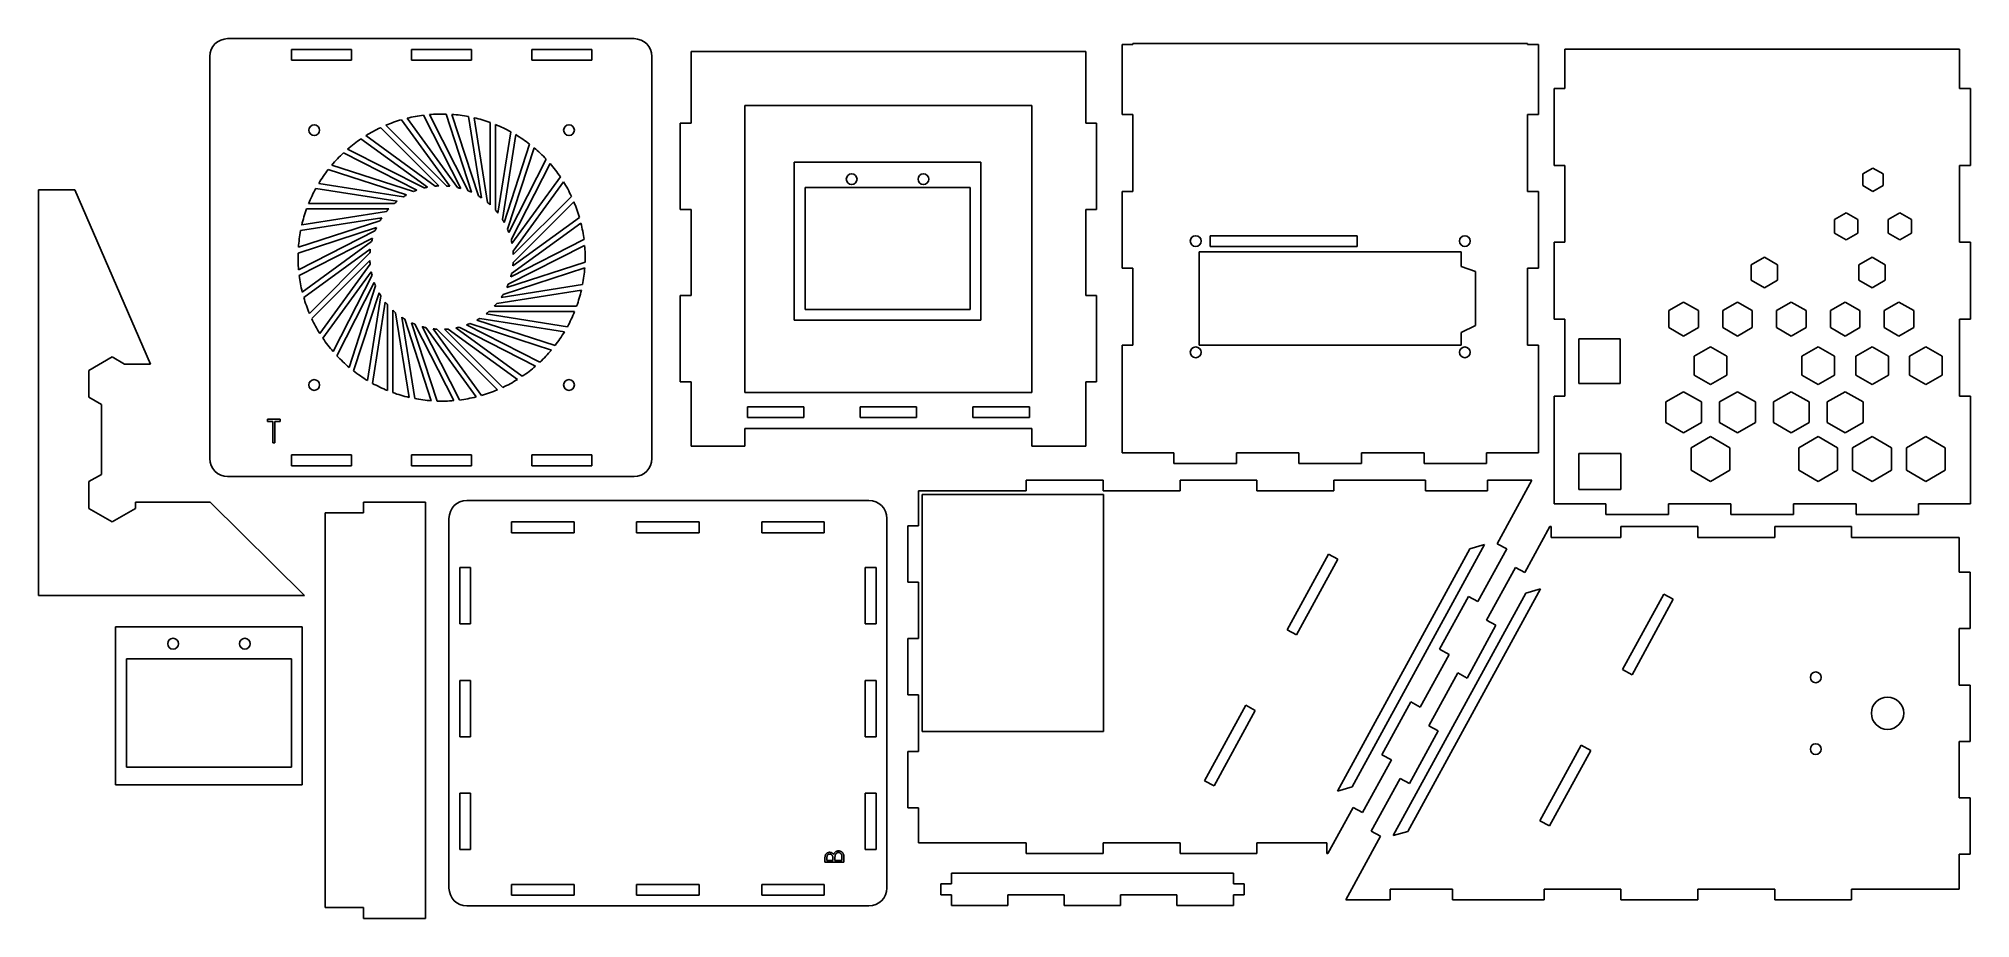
# Model space of a CAD drawing. Header units: millimetres. Extents: x 643 to 1181, y 589 to 834.
import ezdxf

# ---------------------------------------------------------------- set-up
doc = ezdxf.new("R2010")
doc.units = ezdxf.units.MM

msp = doc.modelspace()

# ---------------------------------------------------------------- linework, layer by layer
at = {"color": 7, "linetype": 'Continuous', "lineweight": 25}
for p, q in [((695.73, 833.83), (808.97, 833.83)), ((713.48, 830.83), (730.23, 830.83)), ((713.48, 830.83), (713.48, 827.83)), ((730.23, 830.83), (730.23, 827.83)), ((746.98, 830.83), (763.72, 830.83)), ((746.98, 830.83), (746.98, 827.83)), ((763.72, 830.83), (763.72, 827.83)), ((780.47, 830.83), (797.22, 830.83)), ((780.47, 830.83), (780.47, 827.83)), ((797.22, 830.83), (797.22, 827.83)), ((824.85, 830.24), (824.85, 810.24)), ((934.85, 830.24), (824.85, 830.24)), ((934.85, 810.24), (934.85, 830.24)), ((944.99, 812.7), (944.99, 832.2)), ((947.99, 832.2), (944.99, 832.2)), ((947.99, 832.2), (947.99, 832.49)), ((947.99, 832.49), (1057.99, 832.49)), ((1057.99, 832.2), (1057.99, 832.49)), ((1060.99, 832.2), (1057.99, 832.2)), ((1060.99, 812.7), (1060.99, 832.2)), ((1068.38, 830.9), (1178.38, 830.9)), ((1068.38, 830.9), (1068.38, 819.93)), ((1178.38, 830.9), (1178.38, 819.93)), ((690.73, 716.83), (690.73, 828.83)), ((713.48, 827.83), (730.23, 827.83)), ((746.98, 827.83), (763.72, 827.83)), ((780.47, 827.83), (797.22, 827.83)), ((813.97, 716.83), (813.97, 828.83)), ((1065.38, 798.51), (1065.38, 819.93)), ((1065.38, 819.93), (1068.38, 819.93)), ((1181.38, 819.93), (1178.38, 819.93)), ((1181.38, 798.51), (1181.38, 819.93)), ((919.85, 815.24), (839.85, 815.24)), ((839.85, 815.24), (839.85, 735.24)), ((919.85, 735.24), (919.85, 815.24)), ((738.32, 809.03), (754.54, 792.82)), ((739.79, 809.68), (756.69, 792.79)), ((744.2, 811.25), (757.67, 792.7)), ((745.75, 811.66), (759.79, 792.33)), ((750.34, 812.52), (760.75, 792.09)), ((751.94, 812.69), (762.79, 791.4)), ((756.61, 812.81), (763.7, 791.01)), ((758.22, 812.73), (765.6, 790.01)), ((762.85, 812.12), (766.44, 789.48)), ((764.42, 811.79), (768.16, 788.19)), ((768.9, 810.47), (768.9, 787.54)), ((770.4, 809.89), (770.4, 786)), ((774.62, 807.88), (771.04, 785.24)), ((821.85, 786.24), (821.85, 810.24)), ((824.85, 810.24), (821.85, 810.24)), ((934.85, 810.24), (937.85, 810.24)), ((937.85, 786.24), (937.85, 810.24)), ((944.99, 812.7), (947.99, 812.7)), ((947.99, 812.7), (947.99, 791.27)), ((1060.99, 812.7), (1057.99, 812.7)), ((1057.99, 812.7), (1057.99, 791.27)), ((729.16, 803.07), (750.45, 792.22)), ((732.87, 805.92), (751.42, 792.44)), ((734.22, 806.8), (753.55, 792.75)), ((776.02, 807.08), (772.28, 783.48)), ((779.87, 804.43), (772.79, 782.63)), ((781.12, 803.43), (773.74, 780.7)), ((723.75, 797.35), (745.55, 790.27)), ((724.76, 798.6), (747.48, 791.22)), ((727.97, 802), (748.4, 791.59)), ((784.51, 800.21), (774.1, 779.78)), ((785.59, 799.02), (774.74, 777.73)), ((905.62, 799.37), (853.62, 799.37)), ((853.62, 799.37), (853.62, 755.37)), ((905.62, 755.37), (905.62, 799.37)), ((1065.38, 798.51), (1068.38, 798.51)), ((1068.38, 798.51), (1068.38, 777.08)), ((1154.23, 797.76), (1151.41, 796.14)), ((1157.04, 796.14), (1154.23, 797.76)), ((1178.38, 798.51), (1178.38, 777.08)), ((1181.38, 798.51), (1178.38, 798.51)), ((653.18, 791.73), (643.05, 791.73)), ((643.05, 678.66), (643.05, 791.73)), ((674.2, 743.16), (653.18, 791.73)), ((720.3, 792.11), (742.95, 788.52)), ((721.1, 793.5), (744.7, 789.76)), ((788.44, 795.31), (774.96, 776.76)), ((789.31, 793.96), (775.27, 774.63)), ((902.62, 792.37), (856.62, 792.37)), ((856.62, 792.37), (856.62, 758.37)), ((902.62, 758.37), (902.62, 792.37)), ((1151.41, 796.14), (1151.41, 792.89)), ((1151.41, 792.89), (1154.23, 791.26)), ((1154.23, 791.26), (1157.04, 792.89)), ((1157.04, 792.89), (1157.04, 796.14)), ((717.72, 786.39), (740.64, 786.39)), ((718.29, 787.89), (742.18, 787.89)), ((792.2, 788.39), (775.3, 771.5)), ((791.55, 789.86), (775.33, 773.65)), ((824.85, 786.24), (821.85, 786.24)), ((824.85, 786.24), (824.85, 762.24)), ((934.85, 786.24), (937.85, 786.24)), ((934.85, 762.24), (934.85, 786.24)), ((944.99, 769.85), (944.99, 791.27)), ((944.99, 791.27), (947.99, 791.27)), ((1060.99, 791.27), (1057.99, 791.27)), ((1060.99, 769.85), (1060.99, 791.27)), ((715.37, 774.1), (737.17, 781.18)), ((715.45, 775.7), (738.18, 783.08)), ((716.06, 780.33), (738.7, 783.92)), ((716.39, 781.91), (739.99, 785.64)), ((794.18, 782.44), (774.85, 768.39)), ((793.76, 783.99), (775.21, 770.51)), ((1146.73, 785.27), (1143.48, 783.4)), ((1143.48, 783.4), (1143.48, 779.65)), ((1149.98, 783.4), (1146.73, 785.27)), ((1149.98, 779.65), (1149.98, 783.4)), ((1161.73, 785.27), (1158.48, 783.4)), ((1158.48, 783.4), (1158.48, 779.65)), ((1164.98, 783.4), (1161.73, 785.27)), ((1164.98, 779.65), (1164.98, 783.4)), ((715.49, 769.42), (736.78, 780.27)), ((715.66, 767.83), (736.09, 778.23)), ((716.52, 763.23), (735.85, 777.27)), ((795.2, 776.24), (773.92, 765.4)), ((795.03, 777.84), (774.61, 767.43)), ((969.5, 778.93), (1010.5, 778.93)), ((969.5, 775.93), (969.5, 778.93)), ((969.5, 775.93), (1010.5, 775.93)), ((1010.5, 775.93), (1010.5, 778.93)), ((1065.38, 755.65), (1065.38, 777.08)), ((1065.38, 777.08), (1068.38, 777.08)), ((1143.48, 779.65), (1146.73, 777.77)), ((1146.73, 777.77), (1149.98, 779.65)), ((1158.48, 779.65), (1161.73, 777.77)), ((1161.73, 777.77), (1164.98, 779.65)), ((1181.38, 777.08), (1178.38, 777.08)), ((1181.38, 755.65), (1181.38, 777.08)), ((716.94, 761.68), (735.48, 775.16)), ((718.5, 757.27), (735.39, 774.17)), ((719.15, 755.81), (735.37, 772.02)), ((721.39, 751.7), (735.43, 771.03)), ((795.25, 769.97), (772.52, 762.58)), ((795.33, 771.57), (773.52, 764.48)), ((944.99, 769.85), (947.99, 769.85)), ((947.99, 769.85), (947.99, 748.43)), ((966.5, 774.43), (966.5, 748.43)), ((966.5, 774.43), (1039.5, 774.43)), ((1039.5, 774.43), (1039.5, 770.33)), ((1043.5, 768.93), (1039.5, 770.33)), ((1057.99, 769.85), (1060.99, 769.85)), ((1057.99, 748.43), (1057.99, 769.85)), ((1123.98, 772.93), (1120.3, 770.81)), ((1120.3, 770.81), (1120.3, 766.56)), ((1127.66, 770.81), (1123.98, 772.93)), ((1127.66, 766.56), (1127.66, 770.81)), ((1153.98, 772.93), (1150.3, 770.81)), ((1150.3, 770.81), (1150.3, 766.56)), ((1157.66, 770.81), (1153.98, 772.93)), ((1157.66, 766.56), (1157.66, 770.81)), ((722.26, 750.35), (735.74, 768.9)), ((725.11, 746.65), (735.96, 767.94)), ((726.19, 745.46), (736.6, 765.88)), ((729.58, 742.24), (736.96, 764.96)), ((794.64, 765.33), (771.99, 761.74)), ((1043.5, 753.93), (1043.5, 768.93)), ((1120.3, 766.56), (1123.98, 764.43)), ((1123.98, 764.43), (1127.66, 766.56)), ((1150.3, 766.56), (1153.98, 764.43)), ((1153.98, 764.43), (1157.66, 766.56)), ((730.83, 741.23), (737.91, 763.04)), ((734.68, 738.59), (738.42, 762.18)), ((736.07, 737.78), (739.66, 760.43)), ((740.29, 735.77), (740.29, 759.67)), ((792.98, 759.28), (770.05, 759.28)), ((794.31, 763.76), (770.71, 760.02)), ((821.85, 738.24), (821.85, 762.24)), ((824.85, 762.24), (821.85, 762.24)), ((934.85, 762.24), (937.85, 762.24)), ((937.85, 738.24), (937.85, 762.24)), ((1101.48, 760.44), (1097.36, 758.07)), ((1105.59, 758.07), (1101.48, 760.44)), ((1116.48, 760.44), (1112.36, 758.07)), ((1120.59, 758.07), (1116.48, 760.44)), ((1131.48, 760.44), (1127.36, 758.07)), ((1135.59, 758.07), (1131.48, 760.44)), ((1146.48, 760.44), (1142.36, 758.07)), ((1150.59, 758.07), (1146.48, 760.44)), ((1161.48, 760.44), (1157.36, 758.07)), ((1165.59, 758.07), (1161.48, 760.44)), ((741.79, 735.2), (741.79, 758.13)), ((746.28, 733.88), (742.54, 757.47)), ((747.85, 733.54), (744.26, 756.19)), ((752.48, 732.94), (745.1, 755.66)), ((754.09, 732.85), (747, 754.66)), ((758.76, 732.98), (747.91, 754.27)), ((782.73, 743.67), (762.3, 754.08)), ((785.94, 747.06), (763.22, 754.45)), ((786.95, 748.31), (765.15, 755.4)), ((789.6, 752.17), (766, 755.9)), ((790.4, 753.56), (767.75, 757.14)), ((792.41, 757.78), (768.52, 757.78)), ((853.62, 755.37), (905.62, 755.37)), ((856.62, 758.37), (902.62, 758.37)), ((1043.5, 753.93), (1039.5, 751.93)), ((1065.38, 755.65), (1068.38, 755.65)), ((1068.38, 755.65), (1068.38, 734.22)), ((1097.36, 758.07), (1097.36, 753.32)), ((1105.59, 753.32), (1105.59, 758.07)), ((1112.36, 758.07), (1112.36, 753.32)), ((1120.59, 753.32), (1120.59, 758.07)), ((1127.36, 758.07), (1127.36, 753.32)), ((1135.59, 753.32), (1135.59, 758.07)), ((1142.36, 758.07), (1142.36, 753.32)), ((1150.59, 753.32), (1150.59, 758.07)), ((1157.36, 758.07), (1157.36, 753.32)), ((1165.59, 753.32), (1165.59, 758.07)), ((1181.38, 755.65), (1178.38, 755.65)), ((1178.38, 755.65), (1178.38, 734.22)), ((760.36, 733.15), (749.95, 753.58)), ((764.95, 734), (750.91, 753.33)), ((766.5, 734.42), (753.03, 752.97)), ((770.91, 735.98), (754.01, 752.88)), ((772.37, 736.64), (756.16, 752.85)), ((776.48, 738.87), (757.15, 752.91)), ((777.83, 739.75), (759.28, 753.22)), ((781.53, 742.59), (760.25, 753.44)), ((944.99, 748.43), (944.99, 718.43)), ((947.99, 748.43), (944.99, 748.43)), ((966.5, 748.43), (1039.5, 748.43)), ((1039.5, 751.93), (1039.5, 748.43)), ((1060.99, 748.43), (1057.99, 748.43)), ((1060.99, 718.43), (1060.99, 748.43)), ((1083.78, 750.22), (1072.28, 750.22)), ((1072.28, 750.22), (1072.28, 737.72)), ((1083.78, 737.72), (1083.78, 750.22)), ((1097.36, 753.32), (1101.48, 750.94)), ((1101.48, 750.94), (1105.59, 753.32)), ((1112.36, 753.32), (1116.48, 750.94)), ((1116.48, 750.94), (1120.59, 753.32)), ((1127.36, 753.32), (1131.48, 750.94)), ((1131.48, 750.94), (1135.59, 753.32)), ((1142.36, 753.32), (1146.48, 750.94)), ((1146.48, 750.94), (1150.59, 753.32)), ((1157.36, 753.32), (1161.48, 750.94)), ((1161.48, 750.94), (1165.59, 753.32)), ((663.55, 745.16), (657.06, 741.41)), ((667.02, 743.16), (663.55, 745.16)), ((667.02, 743.16), (674.2, 743.16)), ((1108.98, 747.95), (1104.43, 745.33)), ((1104.43, 745.33), (1104.43, 740.08)), ((1113.52, 745.33), (1108.98, 747.95)), ((1113.52, 740.08), (1113.52, 745.33)), ((1138.98, 747.95), (1134.43, 745.33)), ((1134.43, 745.33), (1134.43, 740.08)), ((1143.52, 745.33), (1138.98, 747.95)), ((1143.52, 740.08), (1143.52, 745.33)), ((1153.98, 747.95), (1149.43, 745.33)), ((1149.43, 745.33), (1149.43, 740.08)), ((1158.52, 745.33), (1153.98, 747.95)), ((1158.52, 740.08), (1158.52, 745.33)), ((1168.98, 747.95), (1164.43, 745.33)), ((1164.43, 745.33), (1164.43, 740.08)), ((1173.52, 745.33), (1168.98, 747.95)), ((1173.52, 740.08), (1173.52, 745.33)), ((657.06, 741.41), (657.06, 733.91)), ((824.85, 738.24), (821.85, 738.24)), ((824.85, 738.24), (824.85, 720.24)), ((934.85, 738.24), (937.85, 738.24)), ((934.85, 720.24), (934.85, 738.24)), ((1072.28, 737.72), (1083.78, 737.72)), ((1104.43, 740.08), (1108.98, 737.45)), ((1108.98, 737.45), (1113.52, 740.08)), ((1134.43, 740.08), (1138.98, 737.45)), ((1138.98, 737.45), (1143.52, 740.08)), ((1149.43, 740.08), (1153.98, 737.45)), ((1153.98, 737.45), (1158.52, 740.08)), ((1164.43, 740.08), (1168.98, 737.45)), ((1168.98, 737.45), (1173.52, 740.08)), ((657.06, 733.91), (660.55, 731.89)), ((839.85, 735.24), (919.85, 735.24)), ((1065.38, 704.22), (1065.38, 734.22)), ((1065.38, 734.22), (1068.38, 734.22)), ((1101.48, 735.46), (1096.5, 732.59)), ((1096.5, 732.59), (1096.5, 726.84)), ((1106.46, 732.59), (1101.48, 735.46)), ((1106.46, 726.84), (1106.46, 732.59)), ((1116.48, 735.46), (1111.5, 732.59)), ((1111.5, 732.59), (1111.5, 726.84)), ((1121.46, 732.59), (1116.48, 735.46)), ((1121.46, 726.84), (1121.46, 732.59)), ((1131.48, 735.46), (1126.5, 732.59)), ((1126.5, 732.59), (1126.5, 726.84)), ((1136.46, 732.59), (1131.48, 735.46)), ((1136.46, 726.84), (1136.46, 732.59)), ((1146.48, 735.46), (1141.5, 732.59)), ((1141.5, 732.59), (1141.5, 726.84)), ((1151.46, 732.59), (1146.48, 735.46)), ((1151.46, 726.84), (1151.46, 732.59)), ((1181.38, 734.22), (1178.38, 734.22)), ((1181.38, 704.22), (1181.38, 734.22)), ((660.55, 712.43), (660.55, 731.89)), ((706.86, 727.84), (710.34, 727.84)), ((706.86, 727.16), (706.86, 727.84)), ((708.31, 727.16), (706.86, 727.16)), ((708.31, 721.22), (708.31, 727.16)), ((708.9, 727.16), (708.9, 721.22)), ((710.34, 727.16), (708.9, 727.16)), ((710.34, 727.84), (710.34, 727.16)), ((856.28, 731.24), (840.57, 731.24)), ((840.57, 731.24), (840.57, 728.24)), ((840.57, 728.24), (856.28, 728.24)), ((856.28, 728.24), (856.28, 731.24)), ((887.71, 731.24), (872, 731.24)), ((872, 731.24), (872, 728.24)), ((872, 728.24), (887.71, 728.24)), ((887.71, 728.24), (887.71, 731.24)), ((919.14, 731.24), (903.43, 731.24)), ((903.43, 731.24), (903.43, 728.24)), ((903.43, 728.24), (919.14, 728.24)), ((919.14, 728.24), (919.14, 731.24)), ((1096.5, 726.84), (1101.48, 723.96)), ((1101.48, 723.96), (1106.46, 726.84)), ((1111.5, 726.84), (1116.48, 723.96)), ((1116.48, 723.96), (1121.46, 726.84)), ((1126.5, 726.84), (1131.48, 723.96)), ((1131.48, 723.96), (1136.46, 726.84)), ((1141.5, 726.84), (1146.48, 723.96)), ((1146.48, 723.96), (1151.46, 726.84)), ((919.85, 725.24), (839.85, 725.24)), ((839.85, 725.24), (839.85, 720.24)), ((919.85, 720.24), (919.85, 725.24)), ((1108.98, 722.97), (1103.56, 719.85)), ((1114.39, 719.85), (1108.98, 722.97)), ((1138.98, 722.97), (1133.56, 719.85)), ((1144.39, 719.85), (1138.98, 722.97)), ((1153.98, 722.97), (1148.56, 719.85)), ((1159.39, 719.85), (1153.98, 722.97)), ((1168.98, 722.97), (1163.56, 719.85)), ((1174.39, 719.85), (1168.98, 722.97)), ((708.9, 721.22), (708.31, 721.22)), ((713.48, 717.83), (730.23, 717.83)), ((713.48, 714.83), (713.48, 717.83)), ((730.23, 714.83), (730.23, 717.83)), ((746.98, 717.83), (763.72, 717.83)), ((746.98, 714.83), (746.98, 717.83)), ((763.72, 714.83), (763.72, 717.83)), ((780.47, 717.83), (797.22, 717.83)), ((780.47, 714.83), (780.47, 717.83)), ((797.22, 714.83), (797.22, 717.83)), ((824.85, 720.24), (839.85, 720.24)), ((919.85, 720.24), (934.85, 720.24)), ((944.99, 718.43), (959.42, 718.43)), ((959.42, 718.43), (959.42, 715.43)), ((976.85, 718.43), (994.28, 718.43)), ((976.85, 715.43), (976.85, 718.43)), ((994.28, 718.43), (994.28, 715.43)), ((1011.71, 718.43), (1029.14, 718.43)), ((1011.71, 715.43), (1011.71, 718.43)), ((1029.14, 718.43), (1029.14, 715.43)), ((1046.57, 718.43), (1060.99, 718.43)), ((1046.57, 715.43), (1046.57, 718.43)), ((1083.98, 718.22), (1072.28, 718.22)), ((1072.28, 718.22), (1072.28, 708.22)), ((1083.98, 708.22), (1083.98, 718.22)), ((1103.56, 719.85), (1103.56, 713.6)), ((1114.39, 713.6), (1114.39, 719.85)), ((1133.56, 719.85), (1133.56, 713.6)), ((1144.39, 713.6), (1144.39, 719.85)), ((1148.56, 719.85), (1148.56, 713.6)), ((1159.39, 713.6), (1159.39, 719.85)), ((1163.56, 719.85), (1163.56, 713.6)), ((1174.39, 713.6), (1174.39, 719.85)), ((660.55, 712.43), (657.06, 710.41)), ((695.73, 711.83), (808.97, 711.83)), ((713.48, 714.83), (730.23, 714.83)), ((746.98, 714.83), (763.72, 714.83)), ((780.47, 714.83), (797.22, 714.83)), ((918.28, 710.8), (918.28, 707.8)), ((939.71, 710.8), (918.28, 710.8)), ((939.71, 707.8), (939.71, 710.8)), ((959.42, 715.43), (976.85, 715.43)), ((961.13, 710.8), (961.13, 707.8)), ((961.13, 710.8), (982.56, 710.8)), ((982.56, 710.8), (982.56, 707.8)), ((994.28, 715.43), (1011.71, 715.43)), ((1003.99, 710.8), (1003.99, 707.8)), ((1003.99, 710.8), (1029.54, 710.8)), ((1029.14, 715.43), (1046.57, 715.43)), ((1029.54, 710.8), (1029.54, 707.8)), ((1046.85, 710.8), (1046.85, 707.8)), ((1046.85, 710.8), (1059.21, 710.8)), ((1059.21, 710.8), (1049.53, 693.11)), ((1103.56, 713.6), (1108.98, 710.47)), ((1108.98, 710.47), (1114.39, 713.6)), ((1133.56, 713.6), (1138.98, 710.47)), ((1138.98, 710.47), (1144.39, 713.6)), ((1148.56, 713.6), (1153.98, 710.47)), ((1153.98, 710.47), (1159.39, 713.6)), ((1163.56, 713.6), (1168.98, 710.47)), ((1168.98, 710.47), (1174.39, 713.6)), ((657.06, 710.41), (657.06, 702.91)), ((888.28, 707.8), (888.28, 698.09)), ((918.28, 707.8), (888.28, 707.8)), ((889.28, 706.8), (939.78, 706.8)), ((889.28, 706.8), (889.28, 640.8)), ((961.13, 707.8), (939.71, 707.8)), ((939.78, 706.8), (939.78, 640.8)), ((1003.99, 707.8), (982.56, 707.8)), ((1046.85, 707.8), (1029.54, 707.8)), ((1072.28, 708.22), (1083.98, 708.22)), ((657.06, 702.91), (663.55, 699.16)), ((663.55, 699.16), (670.05, 702.91)), ((670.05, 702.91), (670.05, 704.66)), ((670.05, 704.66), (690.86, 704.66)), ((717.11, 678.66), (690.86, 704.66)), ((722.91, 591.71), (722.91, 701.71)), ((722.91, 701.71), (733.63, 701.71)), ((733.63, 704.71), (733.63, 701.71)), ((750.9, 704.71), (733.63, 704.71)), ((750.9, 588.71), (750.9, 704.71)), ((757.41, 597.17), (757.41, 700.17)), ((874.41, 705.17), (762.41, 705.17)), ((879.41, 597.17), (879.41, 700.17)), ((1065.38, 704.22), (1079.8, 704.22)), ((1079.8, 704.22), (1079.8, 701.22)), ((1079.8, 701.22), (1097.23, 701.22)), ((1097.23, 704.22), (1114.66, 704.22)), ((1097.23, 704.22), (1097.23, 701.22)), ((1114.66, 704.22), (1114.66, 701.22)), ((1114.66, 701.22), (1132.09, 701.22)), ((1132.09, 704.22), (1149.52, 704.22)), ((1132.09, 704.22), (1132.09, 701.22)), ((1149.52, 704.22), (1149.52, 701.22)), ((1149.52, 701.22), (1166.95, 701.22)), ((1166.95, 704.22), (1181.38, 704.22)), ((1166.95, 704.22), (1166.95, 701.22)), ((774.83, 699.17), (792.26, 699.17)), ((774.83, 699.17), (774.83, 696.17)), ((774.83, 696.17), (792.26, 696.17)), ((792.26, 699.17), (792.26, 696.17)), ((809.69, 699.17), (827.12, 699.17)), ((809.69, 699.17), (809.69, 696.17)), ((809.69, 696.17), (827.12, 696.17)), ((827.12, 699.17), (827.12, 696.17)), ((844.55, 699.17), (861.98, 699.17)), ((844.55, 699.17), (844.55, 696.17)), ((844.55, 696.17), (861.98, 696.17)), ((861.98, 699.17), (861.98, 696.17)), ((885.28, 698.09), (885.28, 682.38)), ((888.28, 698.09), (885.28, 698.09)), ((1057.21, 685.05), (1064.22, 697.87)), ((1064.22, 697.87), (1064.51, 697.87)), ((1064.51, 697.87), (1064.51, 694.87)), ((1064.51, 694.87), (1084.01, 694.87)), ((1084.01, 697.87), (1084.01, 694.87)), ((1105.44, 697.87), (1084.01, 697.87)), ((1105.44, 697.87), (1105.44, 694.87)), ((1105.44, 694.87), (1126.86, 694.87)), ((1148.29, 697.87), (1126.86, 697.87)), ((1126.86, 697.87), (1126.86, 694.87)), ((1148.29, 694.87), (1148.29, 697.87)), ((1178.29, 694.87), (1148.29, 694.87)), ((1178.29, 685.16), (1178.29, 694.87)), ((1002.5, 690.21), (990.99, 669.15)), ((1005.14, 688.77), (1002.5, 690.21)), ((1041.93, 691.72), (1005, 624.15)), ((1009.07, 625.35), (1046.01, 692.91)), ((1041.93, 691.72), (1046.01, 692.91)), ((1044.13, 676.97), (1052.16, 691.67)), ((1052.16, 691.67), (1049.53, 693.11)), ((760.41, 686.45), (763.41, 686.45)), ((760.41, 686.45), (760.41, 670.74)), ((763.41, 686.45), (763.41, 670.74)), ((873.41, 670.74), (873.41, 686.45)), ((876.41, 686.45), (873.41, 686.45)), ((876.41, 670.74), (876.41, 686.45)), ((1005.14, 688.77), (993.62, 667.72)), ((1054.58, 686.49), (1046.54, 671.8)), ((1057.21, 685.05), (1054.58, 686.49)), ((1181.29, 685.16), (1178.29, 685.16)), ((1181.29, 669.45), (1181.29, 685.16)), ((643.05, 678.66), (717.11, 678.66)), ((885.28, 682.38), (888.28, 682.38)), ((888.28, 682.38), (888.28, 666.66)), ((1057.5, 679.33), (1020.56, 611.77)), ((1024.63, 612.96), (1061.57, 680.52)), ((1041.5, 678.41), (1033.46, 663.71)), ((1041.5, 678.41), (1044.13, 676.97)), ((1057.5, 679.33), (1061.57, 680.52)), ((1084.46, 658.02), (1095.97, 679.08)), ((1098.6, 677.64), (1095.97, 679.08)), ((1087.09, 656.58), (1098.6, 677.64)), ((716.51, 669.94), (664.51, 669.94)), ((664.51, 669.94), (664.51, 625.94)), ((716.51, 625.94), (716.51, 669.94)), ((760.41, 670.74), (763.41, 670.74)), ((876.41, 670.74), (873.41, 670.74)), ((990.99, 669.15), (993.62, 667.72)), ((1041.14, 655.66), (1049.17, 670.36)), ((1046.54, 671.8), (1049.17, 670.36)), ((1178.29, 669.45), (1181.29, 669.45)), ((1178.29, 653.73), (1178.29, 669.45)), ((885.28, 666.66), (885.28, 650.95)), ((888.28, 666.66), (885.28, 666.66)), ((1028.06, 647.58), (1036.1, 662.27)), ((1036.1, 662.27), (1033.46, 663.71)), ((713.51, 661.04), (667.51, 661.04)), ((667.51, 661.04), (667.51, 630.84)), ((713.51, 630.84), (713.51, 661.04)), ((1038.51, 657.1), (1030.47, 642.4)), ((1041.14, 655.66), (1038.51, 657.1)), ((1084.46, 658.02), (1087.09, 656.58)), ((760.41, 655.03), (763.41, 655.03)), ((760.41, 655.03), (760.41, 639.31)), ((763.41, 655.03), (763.41, 639.31)), ((873.41, 639.31), (873.41, 655.03)), ((876.41, 655.03), (873.41, 655.03)), ((876.41, 639.31), (876.41, 655.03)), ((1181.29, 653.73), (1178.29, 653.73)), ((1181.29, 638.02), (1181.29, 653.73)), ((885.28, 650.95), (888.28, 650.95)), ((888.28, 650.95), (888.28, 635.23)), ((979.48, 648.1), (967.97, 627.04)), ((982.11, 646.66), (970.6, 625.6)), ((982.11, 646.66), (979.48, 648.1)), ((1025.43, 649.02), (1017.39, 634.32)), ((1025.43, 649.02), (1028.06, 647.58)), ((889.28, 640.8), (939.78, 640.8)), ((1025.07, 626.26), (1033.11, 640.96)), ((1030.47, 642.4), (1033.11, 640.96)), ((760.41, 639.31), (763.41, 639.31)), ((876.41, 639.31), (873.41, 639.31)), ((885.28, 635.23), (885.28, 619.52)), ((888.28, 635.23), (885.28, 635.23)), ((1061.43, 615.9), (1072.94, 636.96)), ((1064.06, 614.46), (1075.58, 635.52)), ((1075.58, 635.52), (1072.94, 636.96)), ((1178.29, 638.02), (1181.29, 638.02)), ((1178.29, 622.3), (1178.29, 638.02)), ((713.51, 630.84), (667.51, 630.84)), ((1011.99, 618.18), (1020.03, 632.88)), ((1020.03, 632.88), (1017.39, 634.32)), ((664.51, 625.94), (716.51, 625.94)), ((967.97, 627.04), (970.6, 625.6)), ((1009.07, 625.35), (1005, 624.15)), ((1022.44, 627.7), (1014.4, 613.01)), ((1025.07, 626.26), (1022.44, 627.7)), ((760.41, 623.6), (763.41, 623.6)), ((760.41, 623.6), (760.41, 607.88)), ((763.41, 623.6), (763.41, 607.88)), ((873.41, 607.88), (873.41, 623.6)), ((876.41, 623.6), (873.41, 623.6)), ((876.41, 607.88), (876.41, 623.6)), ((885.28, 619.52), (888.28, 619.52)), ((888.28, 619.52), (888.28, 609.8)), ((1009.36, 619.62), (1002.35, 606.8)), ((1009.36, 619.62), (1011.99, 618.18)), ((1181.29, 622.3), (1178.29, 622.3)), ((1181.29, 606.59), (1181.29, 622.3)), ((1061.43, 615.9), (1064.06, 614.46)), ((888.28, 609.8), (918.28, 609.8)), ((918.28, 609.8), (918.28, 606.8)), ((961.13, 609.8), (939.71, 609.8)), ((939.71, 606.8), (939.71, 609.8)), ((961.13, 606.8), (961.13, 609.8)), ((1002.06, 609.8), (982.56, 609.8)), ((982.56, 606.8), (982.56, 609.8)), ((1002.06, 606.8), (1002.06, 609.8)), ((1007.36, 593.87), (1017.04, 611.57)), ((1014.4, 613.01), (1017.04, 611.57)), ((1024.63, 612.96), (1020.56, 611.77)), ((760.41, 607.88), (763.41, 607.88)), ((862.17, 604.4), (862.17, 605.44)), ((867.47, 604.4), (862.17, 604.4)), ((862.72, 605.52), (862.72, 604.88)), ((862.72, 604.88), (864.41, 604.88)), ((864.41, 604.88), (864.41, 605.2)), ((864.96, 605.19), (864.96, 604.88)), ((864.96, 604.88), (866.92, 604.88)), ((866.92, 604.88), (866.92, 605.55)), ((867.47, 605.83), (867.47, 604.4)), ((876.41, 607.88), (873.41, 607.88)), ((918.28, 606.8), (939.71, 606.8)), ((961.13, 606.8), (982.56, 606.8)), ((1002.35, 606.8), (1002.06, 606.8)), ((1178.29, 606.59), (1181.29, 606.59)), ((1178.29, 596.87), (1178.29, 606.59)), ((774.83, 598.17), (792.26, 598.17)), ((774.83, 595.17), (774.83, 598.17)), ((792.26, 595.17), (792.26, 598.17)), ((809.69, 598.17), (827.12, 598.17)), ((809.69, 595.17), (809.69, 598.17)), ((827.12, 595.17), (827.12, 598.17)), ((844.55, 598.17), (861.98, 598.17)), ((844.55, 595.17), (844.55, 598.17)), ((861.98, 595.17), (861.98, 598.17)), ((897.44, 598.31), (894.44, 598.31)), ((894.44, 595.31), (894.44, 598.31)), ((897.44, 598.31), (897.44, 601.31)), ((897.44, 601.31), (976.01, 601.31)), ((976.01, 598.31), (976.01, 601.31)), ((976.01, 598.31), (979.01, 598.31)), ((979.01, 595.31), (979.01, 598.31)), ((874.41, 592.17), (762.41, 592.17)), ((774.83, 595.17), (792.26, 595.17)), ((809.69, 595.17), (827.12, 595.17)), ((844.55, 595.17), (861.98, 595.17)), ((897.44, 595.31), (894.44, 595.31)), ((897.44, 595.31), (897.44, 592.31)), ((897.44, 592.31), (913.15, 592.31)), ((913.15, 595.31), (928.86, 595.31)), ((913.15, 595.31), (913.15, 592.31)), ((928.86, 595.31), (928.86, 592.31)), ((928.86, 592.31), (944.57, 592.31)), ((944.57, 595.31), (960.28, 595.31)), ((944.57, 595.31), (944.57, 592.31)), ((960.28, 595.31), (960.28, 592.31)), ((960.28, 592.31), (975.99, 592.31)), ((975.99, 595.31), (979.01, 595.31)), ((975.99, 595.31), (975.99, 592.31)), ((1019.72, 593.87), (1007.36, 593.87)), ((1019.72, 596.87), (1037.03, 596.87)), ((1019.72, 593.87), (1019.72, 596.87)), ((1037.03, 593.87), (1037.03, 596.87)), ((1062.58, 593.87), (1037.03, 593.87)), ((1062.58, 596.87), (1084.01, 596.87)), ((1062.58, 593.87), (1062.58, 596.87)), ((1084.01, 593.87), (1084.01, 596.87)), ((1105.44, 593.87), (1084.01, 593.87)), ((1105.44, 596.87), (1126.86, 596.87)), ((1105.44, 593.87), (1105.44, 596.87)), ((1126.86, 596.87), (1126.86, 593.87)), ((1126.86, 593.87), (1148.29, 593.87)), ((1148.29, 596.87), (1178.29, 596.87)), ((1148.29, 593.87), (1148.29, 596.87)), ((722.91, 591.71), (733.63, 591.71)), ((733.63, 588.71), (733.63, 591.71)), ((750.9, 588.71), (733.63, 588.71))]:
    msp.add_line(p, q, dxfattribs=at)
for centre, radius in [((719.85, 808.33), 1.5), ((790.85, 808.33), 1.5), ((869.62, 794.67), 1.5), ((889.62, 794.67), 1.5), ((965.5, 777.43), 1.5), ((1040.5, 777.43), 1.5), ((965.5, 746.43), 1.5), ((1040.5, 746.43), 1.5), ((719.85, 737.33), 1.5), ((790.85, 737.33), 1.5), ((680.51, 665.24), 1.5), ((700.51, 665.24), 1.5), ((1138.29, 655.87), 1.5), ((1158.29, 645.87), 4.5), ((1138.29, 635.87), 1.5)]:
    msp.add_circle(centre, radius, dxfattribs=at)
for centre, radius, start, end in [((695.73, 828.83), 5, 90, 180), ((808.97, 828.83), 5, 0, 90), ((755.35, 772.83), 40, 115.1912, 121.8902), ((755.35, 772.83), 40, 106.1912, 112.8902), ((755.35, 772.83), 40, 97.1912, 103.8902), ((755.35, 772.83), 40, 88.1912, 94.8902), ((755.35, 772.83), 40, 79.1912, 85.8902), ((755.35, 772.83), 40, 70.1912, 76.8902), ((755.35, 772.83), 40, 61.1912, 67.8902), ((755.35, 772.83), 40, 124.1912, 130.8902), ((755.35, 772.83), 40, 52.1912, 58.8902), ((755.35, 772.83), 40, 43.1912, 49.8902), ((755.35, 772.83), 40, 142.1912, 148.8902), ((755.35, 772.83), 40, 133.1912, 139.8902), ((755.35, 772.83), 40, 34.1912, 40.8902), ((755.35, 772.83), 40, 151.1912, 157.8902), ((755.35, 772.83), 20, 110.3307, 113.1695), ((755.35, 772.83), 20, 101.3307, 104.1695), ((755.35, 772.83), 20, 92.3307, 95.1695), ((755.35, 772.83), 20, 83.3307, 86.1695), ((755.35, 772.83), 20, 74.3307, 77.1695), ((755.35, 772.83), 20, 65.3307, 68.1695), ((755.35, 772.83), 40, 25.1912, 31.8902), ((755.35, 772.83), 40, 160.1912, 166.8902), ((755.35, 772.83), 20, 137.3307, 140.1695), ((755.35, 772.83), 20, 128.3307, 131.1695), ((755.35, 772.83), 20, 119.3307, 122.1695), ((755.35, 772.83), 20, 56.3307, 59.1695), ((755.35, 772.83), 20, 47.3307, 50.1695), ((755.35, 772.83), 20, 38.3307, 41.1695), ((755.35, 772.83), 40, 16.1912, 22.8902), ((755.35, 772.83), 20, 155.3307, 158.1695), ((755.35, 772.83), 20, 146.3307, 149.1695), ((755.35, 772.83), 20, 29.3307, 32.1695), ((755.35, 772.83), 20, 20.3307, 23.1695), ((755.35, 772.83), 40, 7.1912, 13.8902), ((755.35, 772.83), 40, 169.1912, 175.8902), ((755.35, 772.83), 20, 164.3307, 167.1695), ((755.35, 772.83), 20, 11.3307, 14.1695), ((755.35, 772.83), 40, 358.1912, 4.8902), ((755.35, 772.83), 40, 178.1912, 184.8902), ((755.35, 772.83), 20, 182.3307, 185.1695), ((755.35, 772.83), 20, 173.3307, 176.1695), ((755.35, 772.83), 20, 353.3307, 356.1695), ((755.35, 772.83), 20, 2.3307, 5.1695), ((755.35, 772.83), 40, 349.1912, 355.8902), ((755.35, 772.83), 40, 187.1912, 193.8902), ((755.35, 772.83), 20, 191.3307, 194.1695), ((755.35, 772.83), 20, 200.3307, 203.1695), ((755.35, 772.83), 20, 335.3307, 338.1695), ((755.35, 772.83), 20, 344.3307, 347.1695), ((755.35, 772.83), 40, 196.1912, 202.8902), ((755.35, 772.83), 20, 209.3307, 212.1695), ((755.35, 772.83), 20, 218.3307, 221.1695), ((755.35, 772.83), 20, 317.3307, 320.1695), ((755.35, 772.83), 20, 326.3307, 329.1695), ((755.35, 772.83), 40, 340.1912, 346.8902), ((755.35, 772.83), 40, 205.1912, 211.8902), ((755.35, 772.83), 20, 227.3307, 230.1695), ((755.35, 772.83), 20, 236.3307, 239.1695), ((755.35, 772.83), 20, 245.3307, 248.1695), ((755.35, 772.83), 20, 290.3307, 293.1695), ((755.35, 772.83), 20, 299.3307, 302.1695), ((755.35, 772.83), 20, 308.3307, 311.1695), ((755.35, 772.83), 40, 331.1912, 337.8902), ((755.35, 772.83), 40, 214.1912, 220.8902), ((755.35, 772.83), 20, 254.3307, 257.1695), ((755.35, 772.83), 20, 263.3307, 266.1695), ((755.35, 772.83), 20, 272.3307, 275.1695), ((755.35, 772.83), 20, 281.3307, 284.1695), ((755.35, 772.83), 40, 322.1912, 328.8902), ((755.35, 772.83), 40, 223.1912, 229.8902), ((755.35, 772.83), 40, 313.1912, 319.8902), ((755.35, 772.83), 40, 232.1912, 238.8902), ((755.35, 772.83), 40, 241.1912, 247.8902), ((755.35, 772.83), 40, 295.1912, 301.8902), ((755.35, 772.83), 40, 304.1912, 310.8902), ((755.35, 772.83), 40, 250.1912, 256.8902), ((755.35, 772.83), 40, 259.1912, 265.8902), ((755.35, 772.83), 40, 268.1912, 274.8902), ((755.35, 772.83), 40, 277.1912, 283.8902), ((755.35, 772.83), 40, 286.1912, 292.8902), ((695.73, 716.83), 5, 180, 270), ((808.97, 716.83), 5, 270, 0), ((762.41, 700.17), 5, 90, 180), ((874.41, 700.17), 5, 0, 90), ((762.41, 597.17), 5, 180, 270), ((874.41, 597.17), 5, 270, 0)]:
    msp.add_arc(centre, radius, start, end, dxfattribs=at)
for points, knots in [([(862.17, 605.44), (862.17, 605.49), (862.18, 605.58), (862.18, 605.73), (862.19, 605.86), (862.21, 605.98), (862.23, 606.1), (862.26, 606.21), (862.29, 606.3), (862.34, 606.42), (862.41, 606.55), (862.51, 606.7), (862.64, 606.82), (862.79, 606.93), (862.95, 607.01), (863.12, 607.07), (863.3, 607.11), (863.42, 607.12), (863.49, 607.12)], [0, 0, 0, 0, 0.062594, 0.121323, 0.17668, 0.228365, 0.276868, 0.321879, 0.364099, 0.403356, 0.477968, 0.550535, 0.623584, 0.698175, 0.773354, 0.847281, 0.922818, 1, 1, 1, 1]), ([(863.5, 606.64), (863.47, 606.64), (863.41, 606.64), (863.32, 606.63), (863.25, 606.61), (863.17, 606.58), (863.1, 606.54), (863.04, 606.49), (862.98, 606.44), (862.92, 606.37), (862.87, 606.3), (862.83, 606.22), (862.8, 606.13), (862.77, 606.03), (862.75, 605.91), (862.73, 605.79), (862.72, 605.66), (862.72, 605.57), (862.72, 605.52)], [0, 0, 0, 0, 0.057003, 0.111818, 0.164402, 0.21587, 0.266841, 0.317479, 0.369902, 0.4234, 0.479718, 0.539241, 0.602431, 0.67103, 0.744485, 0.823454, 0.90874, 1, 1, 1, 1]), ([(863.49, 607.12), (863.54, 607.12), (863.66, 607.11), (863.83, 607.08), (863.99, 607.03), (864.14, 606.96), (864.28, 606.88), (864.41, 606.77), (864.52, 606.65), (864.58, 606.55), (864.61, 606.51)], [0, 0, 0, 0, 0.130569, 0.256581, 0.380552, 0.503623, 0.625739, 0.747549, 0.871766, 1, 1, 1, 1]), ([(864.41, 605.2), (864.41, 605.24), (864.41, 605.33), (864.41, 605.46), (864.4, 605.59), (864.39, 605.7), (864.37, 605.8), (864.36, 605.89), (864.34, 605.97), (864.3, 606.07), (864.26, 606.18), (864.18, 606.3), (864.09, 606.4), (863.99, 606.48), (863.88, 606.56), (863.75, 606.6), (863.63, 606.64), (863.54, 606.64), (863.5, 606.64)], [0, 0, 0, 0, 0.072301, 0.1397, 0.202289, 0.2606, 0.31319, 0.361739, 0.405706, 0.44554, 0.518832, 0.589778, 0.658867, 0.72843, 0.797283, 0.864815, 0.931364, 1, 1, 1, 1]), ([(864.61, 606.51), (864.63, 606.57), (864.68, 606.68), (864.76, 606.84), (864.84, 606.98), (864.93, 607.09), (865.03, 607.19), (865.14, 607.28), (865.26, 607.35), (865.39, 607.41), (865.52, 607.46), (865.67, 607.5), (865.81, 607.52), (865.91, 607.52), (865.96, 607.52)], [0, 0, 0, 0, 0.106057, 0.202914, 0.2903, 0.370223, 0.446384, 0.521397, 0.598291, 0.676142, 0.755529, 0.834887, 0.916646, 1, 1, 1, 1]), ([(865.02, 606.18), (865.01, 606.16), (865, 606.1), (864.99, 606.01), (864.98, 605.91), (864.97, 605.79), (864.96, 605.66), (864.96, 605.52), (864.96, 605.36), (864.96, 605.25), (864.96, 605.19)], [0, 0, 0, 0, 0.079306, 0.171953, 0.277057, 0.394731, 0.526177, 0.671345, 0.829285, 1, 1, 1, 1]), ([(865.96, 607.05), (865.94, 607.05), (865.88, 607.05), (865.8, 607.04), (865.72, 607.02), (865.64, 606.99), (865.57, 606.96), (865.5, 606.92), (865.43, 606.87), (865.35, 606.8), (865.25, 606.69), (865.15, 606.54), (865.07, 606.37), (865.04, 606.25), (865.02, 606.18)], [0, 0, 0, 0, 0.060287, 0.119602, 0.177503, 0.235143, 0.292133, 0.350871, 0.410098, 0.470732, 0.594829, 0.722579, 0.856691, 1, 1, 1, 1]), ([(865.96, 607.52), (866.02, 607.52), (866.12, 607.52), (866.27, 607.5), (866.41, 607.46), (866.55, 607.41), (866.68, 607.35), (866.8, 607.27), (866.92, 607.17), (867.03, 607.07), (867.13, 606.95), (867.22, 606.82), (867.3, 606.68), (867.36, 606.53), (867.41, 606.37), (867.44, 606.2), (867.46, 606.02), (867.47, 605.9), (867.47, 605.83)], [0, 0, 0, 0, 0.06116, 0.120335, 0.17818, 0.235235, 0.292683, 0.351186, 0.410457, 0.47172, 0.533761, 0.595739, 0.657888, 0.721295, 0.786823, 0.854686, 0.925478, 1, 1, 1, 1]), ([(866.92, 605.55), (866.92, 605.6), (866.92, 605.7), (866.92, 605.83), (866.91, 605.96), (866.9, 606.07), (866.88, 606.18), (866.86, 606.27), (866.84, 606.36), (866.81, 606.45), (866.76, 606.57), (866.68, 606.68), (866.58, 606.79), (866.47, 606.88), (866.35, 606.96), (866.23, 607.01), (866.1, 607.04), (866.01, 607.05), (865.96, 607.05)], [0, 0, 0, 0, 0.072502, 0.139739, 0.201795, 0.259822, 0.312206, 0.360773, 0.40454, 0.443698, 0.516841, 0.587874, 0.657965, 0.728969, 0.799308, 0.866636, 0.933116, 1, 1, 1, 1])]:
    msp.add_open_spline(points, degree=3, knots=knots, dxfattribs=at)

doc.saveas('drawing.dxf')
